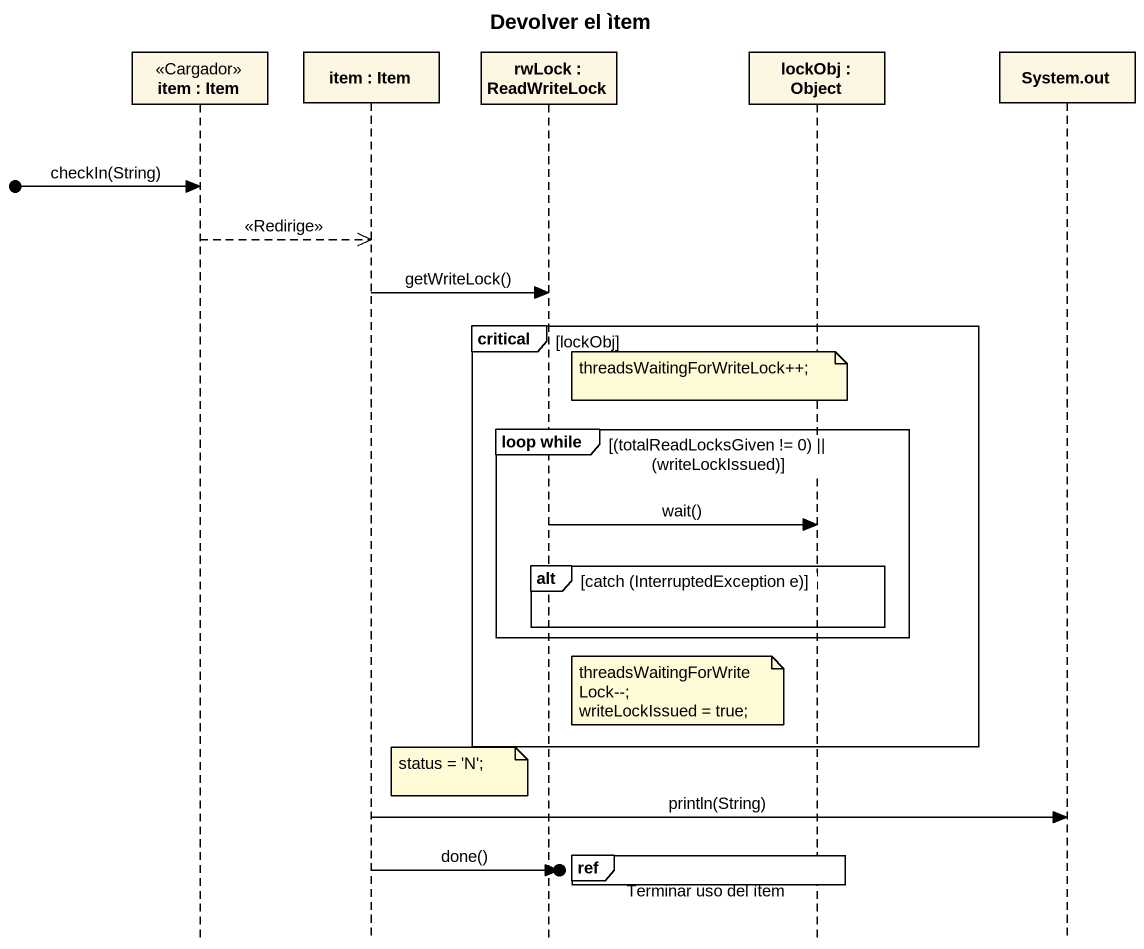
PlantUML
@startuml
title Devolver el ìtem
hide footbox
participant "item : Item" as item <<Cargador>>
participant "item : Item" as item_2
participant "rwLock : ReadWriteLock" as rwLock
participant "lockObj : Object" as lockObj
participant "System.out" as System_out

[o-> item : checkIn(String)
item -->> item_2 : <<Redirige>>
item_2 -> rwLock : getWriteLock()
critical lockObj
  note over lockObj : threadsWaitingForWriteLock++;
  group loop while [(totalReadLocksGiven != 0) || (writeLockIssued)]
    rwLock -> lockObj : wait()
    alt catch (InterruptedException e)
    end
  end
  note right of rwLock
    threadsWaitingForWriteLock--;
    writeLockIssued = true;
  end note
end
note right of item_2 : status = 'N';
item_2 -> System_out : println(String)
ref over lockObj : Terminar uso del ìtem
item_2 ->o] : done()
@enduml
